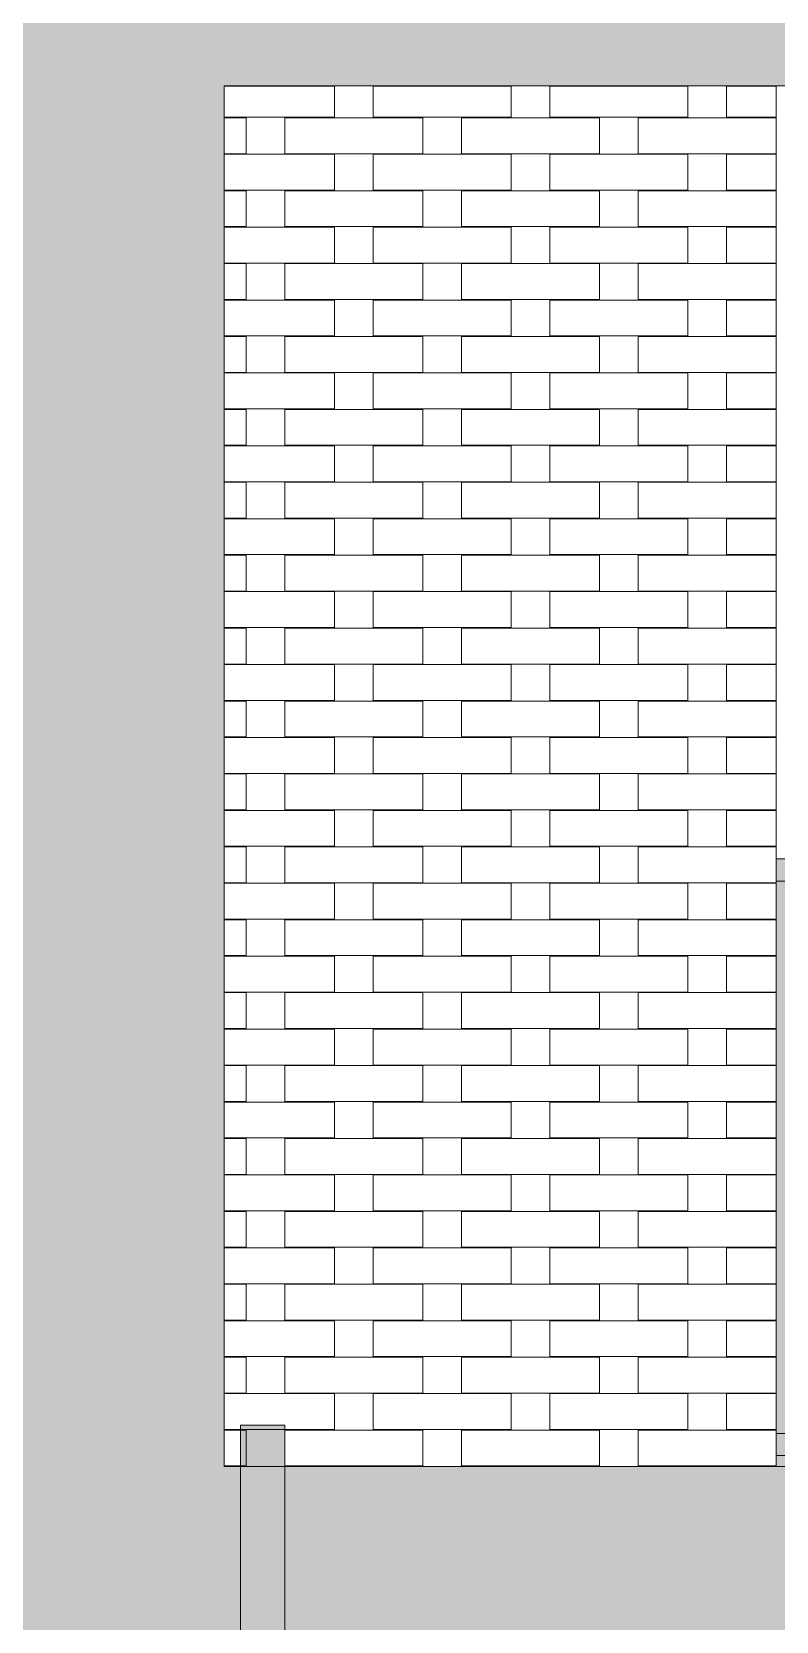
# Model space of a CAD drawing. Header units: millimetres. Extents: x 476244520 to 476657119, y 4620824743 to 4621446928.
# Drawn here: x 476546481 to 476547829, y 4621082065 to 4621084943 of the extents above; entities that cross this region are included whole.
import ezdxf

# ---------------------------------------------------------------- set-up
doc = ezdxf.new("R2010")
doc.units = ezdxf.units.MM
doc.header["$MEASUREMENT"] = 0
for name, color, linetype, lineweight in [('0_Pen_No__250_Pen_No__255', 255, 'Continuous', 0), ('0_Pen_No__250_Pen_No__7', 7, 'Continuous', 0), ('2D Drafting - General_Pen_No__30_Pen_No__9_Pen_No__9_Pen_No__253', 252, 'Continuous', 0), ('2D Drafting - General_Pen_No__30_Pen_No__9_Pen_No__9_Pen_No__7', 7, 'Continuous', 0), ('New_2D Drafting - General_Pen_No__30_Pen_No__9_Pen_No__9_Pen_No__255', 255, 'Continuous', 0), ('New_2D Drafting - General_Pen_No__30_Pen_No__9_Pen_No__9_Pen_No__7', 7, 'Continuous', 0), ('New_Interior - Furniture _Pen_No__250', 7, 'Continuous', 0), ('New_Structural - Bearing_Pen_No__250', 7, 'Continuous', 0), ('Structural - Bearing_Pen_No__250', 7, 'Continuous', 0)]:
    doc.layers.add(name, color=color, linetype=linetype, lineweight=lineweight)

msp = doc.modelspace()

# ---------------------------------------------------------------- hatches: boundary and pattern name
at = {"layer": '0_Pen_No__250_Pen_No__255', "linetype": 'Continuous', "lineweight": 0, "true_color": 0x3f3f3f}
msp.add_hatch(color=250, dxfattribs=at).paths.add_polyline_path([(476546939.014, 4621070445.479), (476546939.014, 4621082420.346), (476546859.015, 4621082420.346), (476546859.015, 4621070445.479)])
at = {"layer": '2D Drafting - General_Pen_No__30_Pen_No__9_Pen_No__9_Pen_No__253', "linetype": 'Continuous', "lineweight": 0}
h = msp.add_hatch(dxfattribs=at)
h.set_pattern_fill('BRICK___RUNNING_BOND', color=252, style=0, pattern_type=2)
h.set_pattern_definition([(0, (476584677.18, 4621075479.1), (0, 66.64), []), (90, (476584677.18, 4621075479.1), (-244.8, 0), [66.64, -66.64]), (90, (476584799.58, 4621075545.74), (-244.8, 0), [66.64, -66.64])])
h.paths.add_polyline_path([(476539459.138, 4621072645.531), (476540629.005, 4621072645.531), (476540629.014, 4621075245.539), (476540629.014, 4621076667.176), (476540629.014, 4621084845.531), (476540629.014, 4621085057.885), (476540629.014, 4621085545.532), (476546429.014, 4621085545.532), (476546429.014, 4621072645.531), (476553686.976, 4621072645.531), (476553729.155, 4621072645.531), (476553729.155, 4621075945.533), (476553729.155, 4621078445.544), (476553729.155, 4621079070.057), (476553729.155, 4621085545.544), (476557529.011, 4621085545.544), (476557529.011, 4621075245.549), (476556929.206, 4621075245.549), (476556929.206, 4621070445.499), (476563929.127, 4621070445.499), (476563929.127, 4621075251.999), (476563329.323, 4621075251.999), (476563329.323, 4621085545.544), (476567129.179, 4621085545.544), (476567129.179, 4621072645.445), (476569940.806, 4621072645.445), (476569940.806, 4621072645.531), (476570829.494, 4621072645.531), (476572429.494, 4621072645.531), (476574429.014, 4621072645.531), (476574429.014, 4621085545.532), (476580229.014, 4621085545.532), (476580229.014, 4621072645.531), (476581399.049, 4621072645.531), (476581399.049, 4621085945.125), (476580317.511, 4621085945.125), (476574428.978, 4621085945.125), (476553729.155, 4621085945.125), (476546829.014, 4621085945.125), (476539459.138, 4621085945.125)])
h.paths.add_polyline_path([(476546829.014, 4621082345.544), (476546829.014, 4621084845.531), (476553329.014, 4621084845.531), (476553329.014, 4621082345.544)], flags=0)
h.paths.add_polyline_path([(476546829.014, 4621075945.533), (476546829.014, 4621078445.544), (476553329.014, 4621078445.544), (476553329.014, 4621075945.533)], flags=0)
h.paths.add_polyline_path([(476546829.014, 4621079145.544), (476546829.014, 4621081645.544), (476553329.014, 4621081645.544), (476553329.014, 4621079145.544)], flags=0)
h.paths.add_polyline_path([(476549474.939, 4621072745.581), (476549479.055, 4621072745.581), (476549479.055, 4621075245.581), (476547879.055, 4621075245.582), (476547879.055, 4621072745.581)], flags=0)
h.paths.add_polyline_path([(476559629.231, 4621083245.531), (476559629.231, 4621084845.531), (476558029.231, 4621084845.531), (476558029.231, 4621083245.531)], flags=0)
h.paths.add_polyline_path([(476559629.231, 4621073645.531), (476559629.231, 4621075245.531), (476558029.231, 4621075245.531), (476558029.231, 4621073645.531)], flags=0)
h.paths.add_polyline_path([(476558029.236, 4621076845.531), (476559629.236, 4621076845.531), (476559629.236, 4621078445.531), (476558029.236, 4621078445.531)], flags=0)
h.paths.add_polyline_path([(476559629.236, 4621080045.531), (476559629.236, 4621081645.531), (476558029.236, 4621081645.531), (476558029.236, 4621080045.531)], flags=0)
h.paths.add_polyline_path([(476559629.014, 4621071445.531), (476559629.014, 4621072045.531), (476558029.442, 4621072045.531), (476558029.442, 4621071445.531)], flags=0)
h.paths.add_polyline_path([(476561228.792, 4621078445.531), (476561228.792, 4621076845.531), (476562828.792, 4621076845.531), (476562828.792, 4621078445.531)], flags=0)
h.paths.add_polyline_path([(476561228.792, 4621080045.531), (476562828.792, 4621080045.531), (476562828.792, 4621081645.531), (476561228.792, 4621081645.531)], flags=0)
h.paths.add_polyline_path([(476561228.797, 4621084845.531), (476561228.797, 4621083245.531), (476562828.797, 4621083245.531), (476562828.797, 4621084845.531)], flags=0)
h.paths.add_polyline_path([(476562828.369, 4621071445.531), (476562828.369, 4621072045.531), (476561228.797, 4621072045.531), (476561228.797, 4621071445.531)], flags=0)
h.paths.add_polyline_path([(476561228.797, 4621073645.531), (476562828.797, 4621073645.531), (476562828.797, 4621075245.531), (476561228.797, 4621075245.531)], flags=0)
h.paths.add_polyline_path([(476568178.997, 4621081645.582), (476568178.997, 4621079145.581), (476569778.997, 4621079145.581), (476569778.997, 4621081645.581)], flags=0)
h.paths.add_polyline_path([(476569778.997, 4621075945.581), (476569778.997, 4621078445.581), (476568178.997, 4621078445.582), (476568178.997, 4621075945.581)], flags=0)
h.paths.add_polyline_path([(476568178.997, 4621082345.581), (476569778.997, 4621082345.581), (476569778.997, 4621084845.581), (476568178.997, 4621084845.582)], flags=0)
h.paths.add_polyline_path([(476571779.011, 4621084845.581), (476571779.011, 4621082345.581), (476573379.011, 4621082345.581), (476573379.011, 4621084845.582)], flags=0)
h.paths.add_polyline_path([(476571779.011, 4621081645.581), (476571779.011, 4621079145.581), (476573379.011, 4621079145.581), (476573379.011, 4621081645.582)], flags=0)
h.paths.add_polyline_path([(476571779.011, 4621075245.581), (476571779.011, 4621072745.581), (476571783.128, 4621072745.581), (476573379.011, 4621072745.581), (476573379.011, 4621075245.582)], flags=0)
h.paths.add_polyline_path([(476571779.011, 4621075945.581), (476573379.011, 4621075945.581), (476573379.011, 4621078445.582), (476571779.011, 4621078445.581)], flags=0)
at = {"layer": 'New_2D Drafting - General_Pen_No__30_Pen_No__9_Pen_No__9_Pen_No__255', "linetype": 'Continuous', "lineweight": 0}
for points in [[(476552329.014, 4621083445.538), (476552329.014, 4621083405.538), (476547829.014, 4621083405.538), (476547829.014, 4621083445.538)], [(476547869.014, 4621082345.544), (476547829.014, 4621082345.544), (476547829.014, 4621083405.538), (476547869.014, 4621083405.538)], [(476552329.014, 4621082405.536), (476552329.014, 4621082365.536), (476547829.014, 4621082365.536), (476547829.014, 4621082405.536)]]:
    msp.add_hatch(color=255, dxfattribs=at).paths.add_polyline_path(points)

# ---------------------------------------------------------------- linework, layer by layer
at = {"layer": '0_Pen_No__250_Pen_No__7', "color": 7, "linetype": 'Continuous', "lineweight": 0, "flags": 128}
msp.add_lwpolyline([(476546939.014, 4621070445.479), (476546939.014, 4621082420.346), (476546859.015, 4621082420.346), (476546859.015, 4621070445.479)], close=True, dxfattribs=at)
at = {"layer": '2D Drafting - General_Pen_No__30_Pen_No__9_Pen_No__9_Pen_No__7', "color": 7, "linetype": 'Continuous', "lineweight": 0, "flags": 128}
msp.add_lwpolyline([(476546829.014, 4621082345.544), (476546829.014, 4621084845.531), (476553329.014, 4621084845.531), (476553329.014, 4621082345.544)], close=True, dxfattribs=at)
at = {"layer": 'New_2D Drafting - General_Pen_No__30_Pen_No__9_Pen_No__9_Pen_No__7', "color": 7, "linetype": 'Continuous', "lineweight": 0, "flags": 128}
for points in [[(476552329.014, 4621083445.538), (476552329.014, 4621083405.538), (476547829.014, 4621083405.538), (476547829.014, 4621083445.538)], [(476547869.014, 4621082345.544), (476547829.014, 4621082345.544), (476547829.014, 4621083405.538), (476547869.014, 4621083405.538)], [(476552329.014, 4621082405.536), (476552329.014, 4621082365.536), (476547829.014, 4621082365.536), (476547829.014, 4621082405.536)]]:
    msp.add_lwpolyline(points, close=True, dxfattribs=at)
at = {"layer": 'New_Interior - Furniture _Pen_No__250', "color": 7, "linetype": 'Continuous', "lineweight": 0}
for p, q in [((476546889.014, 4621084844.544), (476546889.014, 4621084845.544)), ((476547100.283, 4621084326.544), (476547100.514, 4621084326.367))]:
    msp.add_line(p, q, dxfattribs=at)
at = {"layer": 'New_Structural - Bearing_Pen_No__250', "color": 7, "linetype": 'Continuous', "lineweight": 0}
for p, q in [((476546829.014, 4621084844.544), (476547029.014, 4621084844.544)), ((476547029.014, 4621084788.544), (476547029.014, 4621084844.544)), ((476547099.014, 4621084844.544), (476547349.014, 4621084844.544)), ((476547099.014, 4621084788.544), (476547099.014, 4621084844.544)), ((476547349.014, 4621084788.544), (476547349.014, 4621084844.544)), ((476547419.014, 4621084844.544), (476547669.014, 4621084844.544)), ((476547419.014, 4621084788.544), (476547419.014, 4621084844.544)), ((476547519.014, 4621084844.544), (476547519.014, 4621084845.544)), ((476547669.014, 4621084788.544), (476547669.014, 4621084844.544)), ((476547739.014, 4621084844.544), (476547829.014, 4621084844.544)), ((476547739.014, 4621084788.544), (476547739.014, 4621084844.544)), ((476547829.014, 4621084788.544), (476547829.014, 4621084844.544)), ((476546829.014, 4621084788.544), (476547029.014, 4621084788.544)), ((476546829.014, 4621084787.544), (476546869.014, 4621084787.544)), ((476546869.014, 4621084722.544), (476546869.014, 4621084787.544)), ((476546939.014, 4621084787.544), (476547189.014, 4621084787.544)), ((476546939.014, 4621084722.544), (476546939.014, 4621084787.544)), ((476547099.014, 4621084788.544), (476547349.014, 4621084788.544)), ((476547189.014, 4621084722.544), (476547189.014, 4621084787.544)), ((476547259.014, 4621084787.544), (476547509.014, 4621084787.544)), ((476547259.014, 4621084722.544), (476547259.014, 4621084787.544)), ((476547419.014, 4621084788.544), (476547669.014, 4621084788.544)), ((476547509.014, 4621084722.544), (476547509.014, 4621084787.544)), ((476547579.014, 4621084787.544), (476547829.014, 4621084787.544)), ((476547579.014, 4621084722.544), (476547579.014, 4621084787.544)), ((476547739.014, 4621084788.544), (476547829.014, 4621084788.544)), ((476547829.014, 4621084722.544), (476547829.014, 4621084787.544)), ((476546829.014, 4621084722.544), (476546869.014, 4621084722.544)), ((476546829.014, 4621084721.544), (476547029.014, 4621084721.544)), ((476546939.014, 4621084722.544), (476547189.014, 4621084722.544)), ((476547029.014, 4621084656.544), (476547029.014, 4621084721.544)), ((476547099.014, 4621084721.544), (476547349.014, 4621084721.544)), ((476547099.014, 4621084656.544), (476547099.014, 4621084721.544)), ((476547259.014, 4621084722.544), (476547509.014, 4621084722.544)), ((476547349.014, 4621084656.544), (476547349.014, 4621084721.544)), ((476547419.014, 4621084721.544), (476547669.014, 4621084721.544)), ((476547419.014, 4621084656.544), (476547419.014, 4621084721.544)), ((476547579.014, 4621084722.544), (476547829.014, 4621084722.544)), ((476547669.014, 4621084656.544), (476547669.014, 4621084721.544)), ((476547739.014, 4621084721.544), (476547829.014, 4621084721.544)), ((476547739.014, 4621084656.544), (476547739.014, 4621084721.544)), ((476547829.014, 4621084656.544), (476547829.014, 4621084721.544)), ((476546829.014, 4621084656.544), (476547029.014, 4621084656.544)), ((476546829.014, 4621084655.544), (476546869.014, 4621084655.544)), ((476546869.014, 4621084590.544), (476546869.014, 4621084655.544)), ((476546939.014, 4621084655.544), (476547189.014, 4621084655.544)), ((476546939.014, 4621084590.544), (476546939.014, 4621084655.544)), ((476547099.014, 4621084656.544), (476547349.014, 4621084656.544)), ((476547189.014, 4621084590.544), (476547189.014, 4621084655.544)), ((476547259.014, 4621084655.544), (476547509.014, 4621084655.544)), ((476547259.014, 4621084590.544), (476547259.014, 4621084655.544)), ((476547419.014, 4621084656.544), (476547669.014, 4621084656.544)), ((476547509.014, 4621084590.544), (476547509.014, 4621084655.544)), ((476547579.014, 4621084655.544), (476547829.014, 4621084655.544)), ((476547579.014, 4621084590.544), (476547579.014, 4621084655.544)), ((476547739.014, 4621084656.544), (476547829.014, 4621084656.544)), ((476547829.014, 4621084590.544), (476547829.014, 4621084655.544)), ((476546829.014, 4621084590.544), (476546869.014, 4621084590.544)), ((476546829.014, 4621084589.544), (476547029.014, 4621084589.544)), ((476546939.014, 4621084590.544), (476547189.014, 4621084590.544)), ((476547029.014, 4621084524.544), (476547029.014, 4621084589.544)), ((476547099.014, 4621084589.544), (476547349.014, 4621084589.544)), ((476547099.014, 4621084524.544), (476547099.014, 4621084589.544)), ((476547259.014, 4621084590.544), (476547509.014, 4621084590.544)), ((476547349.014, 4621084524.544), (476547349.014, 4621084589.544)), ((476547419.014, 4621084589.544), (476547669.014, 4621084589.544)), ((476547419.014, 4621084524.544), (476547419.014, 4621084589.544)), ((476547579.014, 4621084590.544), (476547829.014, 4621084590.544)), ((476547669.014, 4621084524.544), (476547669.014, 4621084589.544)), ((476547739.014, 4621084589.544), (476547829.014, 4621084589.544)), ((476547739.014, 4621084524.544), (476547739.014, 4621084589.544)), ((476547829.014, 4621084524.544), (476547829.014, 4621084589.544)), ((476546829.014, 4621084524.544), (476547029.014, 4621084524.544)), ((476546829.014, 4621084523.544), (476546869.014, 4621084523.544)), ((476546869.014, 4621084458.544), (476546869.014, 4621084523.544)), ((476546939.014, 4621084523.544), (476547189.014, 4621084523.544)), ((476546939.014, 4621084458.544), (476546939.014, 4621084523.544)), ((476547099.014, 4621084524.544), (476547349.014, 4621084524.544)), ((476547189.014, 4621084458.544), (476547189.014, 4621084523.544)), ((476547259.014, 4621084523.544), (476547509.014, 4621084523.544)), ((476547259.014, 4621084458.544), (476547259.014, 4621084523.544)), ((476547419.014, 4621084524.544), (476547669.014, 4621084524.544)), ((476547509.014, 4621084458.544), (476547509.014, 4621084523.544)), ((476547579.014, 4621084523.544), (476547829.014, 4621084523.544)), ((476547579.014, 4621084458.544), (476547579.014, 4621084523.544)), ((476547739.014, 4621084524.544), (476547829.014, 4621084524.544)), ((476547829.014, 4621084458.544), (476547829.014, 4621084523.544)), ((476546829.014, 4621084458.544), (476546869.014, 4621084458.544)), ((476546829.014, 4621084457.544), (476547029.014, 4621084457.544)), ((476546939.014, 4621084458.544), (476547189.014, 4621084458.544)), ((476547029.014, 4621084392.544), (476547029.014, 4621084457.544)), ((476547099.014, 4621084457.544), (476547349.014, 4621084457.544)), ((476547099.014, 4621084392.544), (476547099.014, 4621084457.544)), ((476547259.014, 4621084458.544), (476547509.014, 4621084458.544)), ((476547349.014, 4621084392.544), (476547349.014, 4621084457.544)), ((476547419.014, 4621084457.544), (476547669.014, 4621084457.544)), ((476547419.014, 4621084392.544), (476547419.014, 4621084457.544)), ((476547579.014, 4621084458.544), (476547829.014, 4621084458.544)), ((476547669.014, 4621084392.544), (476547669.014, 4621084457.544)), ((476547739.014, 4621084457.544), (476547829.014, 4621084457.544)), ((476547739.014, 4621084392.544), (476547739.014, 4621084457.544)), ((476547829.014, 4621084392.544), (476547829.014, 4621084457.544)), ((476546829.014, 4621084392.544), (476547029.014, 4621084392.544)), ((476546829.014, 4621084391.544), (476546869.014, 4621084391.544)), ((476546869.014, 4621084326.544), (476546869.014, 4621084391.544)), ((476546939.014, 4621084391.544), (476547189.014, 4621084391.544)), ((476546939.014, 4621084326.544), (476546939.014, 4621084391.544)), ((476547099.014, 4621084392.544), (476547349.014, 4621084392.544)), ((476547189.014, 4621084326.544), (476547189.014, 4621084391.544)), ((476547259.014, 4621084391.544), (476547509.014, 4621084391.544)), ((476547259.014, 4621084326.544), (476547259.014, 4621084391.544)), ((476547419.014, 4621084392.544), (476547669.014, 4621084392.544)), ((476547509.014, 4621084326.544), (476547509.014, 4621084391.544)), ((476547579.014, 4621084391.544), (476547829.014, 4621084391.544)), ((476547579.014, 4621084326.544), (476547579.014, 4621084391.544)), ((476547739.014, 4621084392.544), (476547829.014, 4621084392.544)), ((476547829.014, 4621084326.544), (476547829.014, 4621084391.544)), ((476546829.014, 4621084326.544), (476546869.014, 4621084326.544)), ((476546829.014, 4621084325.544), (476547029.014, 4621084325.544)), ((476546939.014, 4621084326.544), (476547189.014, 4621084326.544)), ((476547029.014, 4621084260.544), (476547029.014, 4621084325.544)), ((476547099.014, 4621084325.544), (476547349.014, 4621084325.544)), ((476547099.014, 4621084260.544), (476547099.014, 4621084325.544)), ((476547259.014, 4621084326.544), (476547509.014, 4621084326.544)), ((476547349.014, 4621084260.544), (476547349.014, 4621084325.544)), ((476547419.014, 4621084325.544), (476547669.014, 4621084325.544)), ((476547419.014, 4621084260.544), (476547419.014, 4621084325.544)), ((476547579.014, 4621084326.544), (476547829.014, 4621084326.544)), ((476547669.014, 4621084260.544), (476547669.014, 4621084325.544)), ((476547739.014, 4621084325.544), (476547829.014, 4621084325.544)), ((476547739.014, 4621084260.544), (476547739.014, 4621084325.544)), ((476547829.014, 4621084260.544), (476547829.014, 4621084325.544)), ((476546829.014, 4621084260.544), (476547029.014, 4621084260.544)), ((476546829.014, 4621084259.544), (476546869.014, 4621084259.544)), ((476546869.014, 4621084194.544), (476546869.014, 4621084259.544)), ((476546939.014, 4621084259.544), (476547189.014, 4621084259.544)), ((476546939.014, 4621084194.544), (476546939.014, 4621084259.544)), ((476547099.014, 4621084260.544), (476547349.014, 4621084260.544)), ((476547189.014, 4621084194.544), (476547189.014, 4621084259.544)), ((476547259.014, 4621084259.544), (476547509.014, 4621084259.544)), ((476547259.014, 4621084194.544), (476547259.014, 4621084259.544)), ((476547419.014, 4621084260.544), (476547669.014, 4621084260.544)), ((476547509.014, 4621084194.544), (476547509.014, 4621084259.544)), ((476547579.014, 4621084259.544), (476547829.014, 4621084259.544)), ((476547579.014, 4621084194.544), (476547579.014, 4621084259.544)), ((476547739.014, 4621084260.544), (476547829.014, 4621084260.544)), ((476547829.014, 4621084194.544), (476547829.014, 4621084259.544)), ((476546829.014, 4621084194.544), (476546869.014, 4621084194.544)), ((476546829.014, 4621084193.544), (476547029.014, 4621084193.544)), ((476546939.014, 4621084194.544), (476547189.014, 4621084194.544)), ((476547029.014, 4621084128.544), (476547029.014, 4621084193.544)), ((476547099.014, 4621084193.544), (476547349.014, 4621084193.544)), ((476547099.014, 4621084128.544), (476547099.014, 4621084193.544)), ((476547259.014, 4621084194.544), (476547509.014, 4621084194.544)), ((476547349.014, 4621084128.544), (476547349.014, 4621084193.544)), ((476547419.014, 4621084193.544), (476547669.014, 4621084193.544)), ((476547419.014, 4621084128.544), (476547419.014, 4621084193.544)), ((476547579.014, 4621084194.544), (476547829.014, 4621084194.544)), ((476547669.014, 4621084128.544), (476547669.014, 4621084193.544)), ((476547739.014, 4621084193.544), (476547829.014, 4621084193.544)), ((476547739.014, 4621084128.544), (476547739.014, 4621084193.544)), ((476547829.014, 4621084128.544), (476547829.014, 4621084193.544)), ((476546829.014, 4621084128.544), (476547029.014, 4621084128.544)), ((476546829.014, 4621084127.544), (476546869.014, 4621084127.544)), ((476546869.014, 4621084062.544), (476546869.014, 4621084127.544)), ((476546939.014, 4621084127.544), (476547189.014, 4621084127.544)), ((476546939.014, 4621084062.544), (476546939.014, 4621084127.544)), ((476547099.014, 4621084128.544), (476547349.014, 4621084128.544)), ((476547189.014, 4621084062.544), (476547189.014, 4621084127.544)), ((476547259.014, 4621084127.544), (476547509.014, 4621084127.544)), ((476547259.014, 4621084062.544), (476547259.014, 4621084127.544)), ((476547419.014, 4621084128.544), (476547669.014, 4621084128.544)), ((476547509.014, 4621084062.544), (476547509.014, 4621084127.544)), ((476547579.014, 4621084127.544), (476547829.014, 4621084127.544)), ((476547579.014, 4621084062.544), (476547579.014, 4621084127.544)), ((476547739.014, 4621084128.544), (476547829.014, 4621084128.544)), ((476547829.014, 4621084062.544), (476547829.014, 4621084127.544)), ((476546829.014, 4621084062.544), (476546869.014, 4621084062.544)), ((476546829.014, 4621084061.544), (476547029.014, 4621084061.544)), ((476546939.014, 4621084062.544), (476547189.014, 4621084062.544)), ((476547029.014, 4621083996.544), (476547029.014, 4621084061.544)), ((476547099.014, 4621084061.544), (476547349.014, 4621084061.544)), ((476547099.014, 4621083996.544), (476547099.014, 4621084061.544)), ((476547259.014, 4621084062.544), (476547509.014, 4621084062.544)), ((476547349.014, 4621083996.544), (476547349.014, 4621084061.544)), ((476547419.014, 4621084061.544), (476547669.014, 4621084061.544)), ((476547419.014, 4621083996.544), (476547419.014, 4621084061.544)), ((476547579.014, 4621084062.544), (476547829.014, 4621084062.544)), ((476547669.014, 4621083996.544), (476547669.014, 4621084061.544)), ((476547739.014, 4621084061.544), (476547829.014, 4621084061.544)), ((476547739.014, 4621083996.544), (476547739.014, 4621084061.544)), ((476547829.014, 4621083996.544), (476547829.014, 4621084061.544)), ((476546829.014, 4621083996.544), (476547029.014, 4621083996.544)), ((476546829.014, 4621083995.544), (476546869.014, 4621083995.544)), ((476546869.014, 4621083995.544), (476546869.014, 4621083996.544)), ((476546869.014, 4621083930.544), (476546869.014, 4621083995.544)), ((476546939.014, 4621083995.544), (476547189.014, 4621083995.544)), ((476546939.014, 4621083930.544), (476546939.014, 4621083995.544)), ((476547099.014, 4621083996.544), (476547349.014, 4621083996.544)), ((476547189.014, 4621083930.544), (476547189.014, 4621083995.544)), ((476547259.014, 4621083995.544), (476547509.014, 4621083995.544)), ((476547259.014, 4621083930.544), (476547259.014, 4621083995.544)), ((476547419.014, 4621083996.544), (476547669.014, 4621083996.544)), ((476547509.014, 4621083930.544), (476547509.014, 4621083995.544)), ((476547579.014, 4621083995.544), (476547829.014, 4621083995.544)), ((476547579.014, 4621083930.544), (476547579.014, 4621083995.544)), ((476547739.014, 4621083996.544), (476547829.014, 4621083996.544)), ((476547829.014, 4621083930.544), (476547829.014, 4621083995.544)), ((476546829.014, 4621083930.544), (476546869.014, 4621083930.544)), ((476546829.014, 4621083929.544), (476547029.014, 4621083929.544)), ((476546869.014, 4621083929.544), (476546869.014, 4621083930.544)), ((476546939.014, 4621083930.544), (476547189.014, 4621083930.544)), ((476547029.014, 4621083864.544), (476547029.014, 4621083929.544)), ((476547099.014, 4621083929.544), (476547349.014, 4621083929.544)), ((476547099.014, 4621083864.544), (476547099.014, 4621083929.544)), ((476547259.014, 4621083930.544), (476547509.014, 4621083930.544)), ((476547349.014, 4621083864.544), (476547349.014, 4621083929.544)), ((476547419.014, 4621083929.544), (476547669.014, 4621083929.544)), ((476547419.014, 4621083864.544), (476547419.014, 4621083929.544)), ((476547579.014, 4621083930.544), (476547829.014, 4621083930.544)), ((476547669.014, 4621083864.544), (476547669.014, 4621083929.544)), ((476547739.014, 4621083929.544), (476547829.014, 4621083929.544)), ((476547739.014, 4621083864.544), (476547739.014, 4621083929.544)), ((476547829.014, 4621083864.544), (476547829.014, 4621083929.544)), ((476546829.014, 4621083864.544), (476547029.014, 4621083864.544)), ((476546829.014, 4621083863.544), (476546869.014, 4621083863.544)), ((476546869.014, 4621083863.544), (476546869.014, 4621083864.544)), ((476546869.014, 4621083798.544), (476546869.014, 4621083863.544)), ((476546939.014, 4621083863.544), (476547189.014, 4621083863.544)), ((476546939.014, 4621083798.544), (476546939.014, 4621083863.544)), ((476547099.014, 4621083864.544), (476547349.014, 4621083864.544)), ((476547189.014, 4621083798.544), (476547189.014, 4621083863.544)), ((476547259.014, 4621083863.544), (476547509.014, 4621083863.544)), ((476547259.014, 4621083798.544), (476547259.014, 4621083863.544)), ((476547419.014, 4621083864.544), (476547669.014, 4621083864.544)), ((476547509.014, 4621083798.544), (476547509.014, 4621083863.544)), ((476547579.014, 4621083863.544), (476547829.014, 4621083863.544)), ((476547579.014, 4621083798.544), (476547579.014, 4621083863.544)), ((476547739.014, 4621083864.544), (476547829.014, 4621083864.544)), ((476547829.014, 4621083798.544), (476547829.014, 4621083863.544)), ((476546829.014, 4621083798.544), (476546869.014, 4621083798.544)), ((476546829.014, 4621083797.544), (476547029.014, 4621083797.544)), ((476546869.014, 4621083797.544), (476546869.014, 4621083798.544)), ((476546939.014, 4621083798.544), (476547189.014, 4621083798.544)), ((476547029.014, 4621083732.544), (476547029.014, 4621083797.544)), ((476547099.014, 4621083797.544), (476547349.014, 4621083797.544)), ((476547099.014, 4621083732.544), (476547099.014, 4621083797.544)), ((476547259.014, 4621083798.544), (476547509.014, 4621083798.544)), ((476547349.014, 4621083732.544), (476547349.014, 4621083797.544)), ((476547419.014, 4621083797.544), (476547669.014, 4621083797.544)), ((476547419.014, 4621083732.544), (476547419.014, 4621083797.544)), ((476547579.014, 4621083798.544), (476547829.014, 4621083798.544)), ((476547669.014, 4621083732.544), (476547669.014, 4621083797.544)), ((476547739.014, 4621083797.544), (476547829.014, 4621083797.544)), ((476547739.014, 4621083732.544), (476547739.014, 4621083797.544)), ((476547829.014, 4621083732.544), (476547829.014, 4621083797.544)), ((476546829.014, 4621083732.544), (476547029.014, 4621083732.544)), ((476546829.014, 4621083731.544), (476546869.014, 4621083731.544)), ((476546869.014, 4621083731.544), (476546869.014, 4621083732.544)), ((476546869.014, 4621083666.544), (476546869.014, 4621083731.544)), ((476546939.014, 4621083731.544), (476547189.014, 4621083731.544)), ((476546939.014, 4621083666.544), (476546939.014, 4621083731.544)), ((476547099.014, 4621083732.544), (476547349.014, 4621083732.544)), ((476547189.014, 4621083666.544), (476547189.014, 4621083731.544)), ((476547259.014, 4621083731.544), (476547509.014, 4621083731.544)), ((476547259.014, 4621083666.544), (476547259.014, 4621083731.544)), ((476547419.014, 4621083732.544), (476547669.014, 4621083732.544)), ((476547509.014, 4621083666.544), (476547509.014, 4621083731.544)), ((476547579.014, 4621083731.544), (476547829.014, 4621083731.544)), ((476547579.014, 4621083666.544), (476547579.014, 4621083731.544)), ((476547739.014, 4621083732.544), (476547829.014, 4621083732.544)), ((476547829.014, 4621083666.544), (476547829.014, 4621083731.544)), ((476546829.014, 4621083666.544), (476546869.014, 4621083666.544)), ((476546829.014, 4621083665.544), (476547029.014, 4621083665.544)), ((476546869.014, 4621083665.544), (476546869.014, 4621083666.544)), ((476546939.014, 4621083666.544), (476547189.014, 4621083666.544)), ((476547029.014, 4621083600.544), (476547029.014, 4621083665.544)), ((476547099.014, 4621083665.544), (476547349.014, 4621083665.544)), ((476547099.014, 4621083600.544), (476547099.014, 4621083665.544)), ((476547259.014, 4621083666.544), (476547509.014, 4621083666.544)), ((476547349.014, 4621083600.544), (476547349.014, 4621083665.544)), ((476547419.014, 4621083665.544), (476547669.014, 4621083665.544)), ((476547419.014, 4621083600.544), (476547419.014, 4621083665.544)), ((476547579.014, 4621083666.544), (476547829.014, 4621083666.544)), ((476547669.014, 4621083600.544), (476547669.014, 4621083665.544)), ((476547739.014, 4621083665.544), (476547829.014, 4621083665.544)), ((476547739.014, 4621083600.544), (476547739.014, 4621083665.544)), ((476547829.014, 4621083600.544), (476547829.014, 4621083665.544)), ((476546829.014, 4621083600.544), (476547029.014, 4621083600.544)), ((476546829.014, 4621083599.544), (476546869.014, 4621083599.544)), ((476546869.014, 4621083599.544), (476546869.014, 4621083600.544)), ((476546869.014, 4621083534.544), (476546869.014, 4621083599.544)), ((476546939.014, 4621083599.544), (476547189.014, 4621083599.544)), ((476546939.014, 4621083534.544), (476546939.014, 4621083599.544)), ((476547099.014, 4621083600.544), (476547349.014, 4621083600.544)), ((476547189.014, 4621083534.544), (476547189.014, 4621083599.544)), ((476547259.014, 4621083599.544), (476547509.014, 4621083599.544)), ((476547259.014, 4621083534.544), (476547259.014, 4621083599.544)), ((476547419.014, 4621083600.544), (476547669.014, 4621083600.544)), ((476547509.014, 4621083534.544), (476547509.014, 4621083599.544)), ((476547579.014, 4621083599.544), (476547829.014, 4621083599.544)), ((476547579.014, 4621083534.544), (476547579.014, 4621083599.544)), ((476547739.014, 4621083600.544), (476547829.014, 4621083600.544)), ((476547829.014, 4621083534.544), (476547829.014, 4621083599.544)), ((476546829.014, 4621083534.544), (476546869.014, 4621083534.544)), ((476546829.014, 4621083533.544), (476547029.014, 4621083533.544)), ((476546869.014, 4621083533.544), (476546869.014, 4621083534.544)), ((476546939.014, 4621083534.544), (476547189.014, 4621083534.544)), ((476547029.014, 4621083468.544), (476547029.014, 4621083533.544)), ((476547099.014, 4621083533.544), (476547349.014, 4621083533.544)), ((476547099.014, 4621083468.544), (476547099.014, 4621083533.544)), ((476547259.014, 4621083534.544), (476547509.014, 4621083534.544)), ((476547349.014, 4621083468.544), (476547349.014, 4621083533.544)), ((476547419.014, 4621083533.544), (476547669.014, 4621083533.544)), ((476547419.014, 4621083468.544), (476547419.014, 4621083533.544)), ((476547579.014, 4621083534.544), (476547829.014, 4621083534.544)), ((476547669.014, 4621083468.544), (476547669.014, 4621083533.544)), ((476547739.014, 4621083533.544), (476547829.014, 4621083533.544)), ((476547739.014, 4621083468.544), (476547739.014, 4621083533.544)), ((476547829.014, 4621083468.544), (476547829.014, 4621083533.544)), ((476546829.014, 4621083468.544), (476547029.014, 4621083468.544)), ((476546829.014, 4621083467.544), (476546869.014, 4621083467.544)), ((476546869.014, 4621083467.544), (476546869.014, 4621083468.544)), ((476546869.014, 4621083402.544), (476546869.014, 4621083467.544)), ((476546939.014, 4621083467.544), (476547189.014, 4621083467.544)), ((476546939.014, 4621083402.544), (476546939.014, 4621083467.544)), ((476547099.014, 4621083468.544), (476547349.014, 4621083468.544)), ((476547189.014, 4621083402.544), (476547189.014, 4621083467.544)), ((476547259.014, 4621083467.544), (476547509.014, 4621083467.544)), ((476547259.014, 4621083402.544), (476547259.014, 4621083467.544)), ((476547419.014, 4621083468.544), (476547669.014, 4621083468.544)), ((476547509.014, 4621083402.544), (476547509.014, 4621083467.544)), ((476547579.014, 4621083467.544), (476547829.014, 4621083467.544)), ((476547579.014, 4621083402.544), (476547579.014, 4621083467.544)), ((476547739.014, 4621083468.544), (476547829.014, 4621083468.544)), ((476547829.014, 4621083402.544), (476547829.014, 4621083467.544)), ((476546829.014, 4621083402.544), (476546869.014, 4621083402.544)), ((476546829.014, 4621083401.544), (476547029.014, 4621083401.544)), ((476546869.014, 4621083401.544), (476546869.014, 4621083402.544)), ((476546939.014, 4621083402.544), (476547189.014, 4621083402.544)), ((476547029.014, 4621083336.544), (476547029.014, 4621083401.544)), ((476547099.014, 4621083401.544), (476547349.014, 4621083401.544)), ((476547099.014, 4621083336.544), (476547099.014, 4621083401.544)), ((476547259.014, 4621083402.544), (476547509.014, 4621083402.544)), ((476547349.014, 4621083336.544), (476547349.014, 4621083401.544)), ((476547419.014, 4621083401.544), (476547669.014, 4621083401.544)), ((476547419.014, 4621083336.544), (476547419.014, 4621083401.544)), ((476547579.014, 4621083402.544), (476547829.014, 4621083402.544)), ((476547669.014, 4621083336.544), (476547669.014, 4621083401.544)), ((476547739.014, 4621083401.544), (476547829.014, 4621083401.544)), ((476547739.014, 4621083336.544), (476547739.014, 4621083401.544)), ((476547829.014, 4621083336.544), (476547829.014, 4621083401.544)), ((476546829.014, 4621083336.544), (476547029.014, 4621083336.544)), ((476546829.014, 4621083335.544), (476546869.014, 4621083335.544)), ((476546869.014, 4621083335.544), (476546869.014, 4621083336.544)), ((476546869.014, 4621083270.544), (476546869.014, 4621083335.544)), ((476546939.014, 4621083335.544), (476547189.014, 4621083335.544)), ((476546939.014, 4621083270.544), (476546939.014, 4621083335.544)), ((476547099.014, 4621083336.544), (476547349.014, 4621083336.544)), ((476547189.014, 4621083270.544), (476547189.014, 4621083335.544)), ((476547259.014, 4621083335.544), (476547509.014, 4621083335.544)), ((476547259.014, 4621083270.544), (476547259.014, 4621083335.544)), ((476547419.014, 4621083336.544), (476547669.014, 4621083336.544)), ((476547509.014, 4621083270.544), (476547509.014, 4621083335.544)), ((476547579.014, 4621083335.544), (476547829.014, 4621083335.544)), ((476547579.014, 4621083270.544), (476547579.014, 4621083335.544)), ((476547739.014, 4621083336.544), (476547829.014, 4621083336.544)), ((476547829.014, 4621083270.544), (476547829.014, 4621083335.544)), ((476546829.014, 4621083270.544), (476546869.014, 4621083270.544)), ((476546829.014, 4621083269.544), (476547029.014, 4621083269.544)), ((476546869.014, 4621083269.544), (476546869.014, 4621083270.544)), ((476546939.014, 4621083270.544), (476547189.014, 4621083270.544)), ((476547029.014, 4621083204.544), (476547029.014, 4621083269.544)), ((476547099.014, 4621083269.544), (476547349.014, 4621083269.544)), ((476547099.014, 4621083204.544), (476547099.014, 4621083269.544)), ((476547259.014, 4621083270.544), (476547509.014, 4621083270.544)), ((476547349.014, 4621083204.544), (476547349.014, 4621083269.544)), ((476547419.014, 4621083269.544), (476547669.014, 4621083269.544)), ((476547419.014, 4621083204.544), (476547419.014, 4621083269.544)), ((476547579.014, 4621083270.544), (476547829.014, 4621083270.544)), ((476547669.014, 4621083204.544), (476547669.014, 4621083269.544)), ((476547739.014, 4621083269.544), (476547829.014, 4621083269.544)), ((476547739.014, 4621083204.544), (476547739.014, 4621083269.544)), ((476547829.014, 4621083204.544), (476547829.014, 4621083269.544)), ((476546829.014, 4621083204.544), (476547029.014, 4621083204.544)), ((476546829.014, 4621083203.544), (476546869.014, 4621083203.544)), ((476546869.014, 4621083203.544), (476546869.014, 4621083204.544)), ((476546869.014, 4621083138.544), (476546869.014, 4621083203.544)), ((476546939.014, 4621083203.544), (476547189.014, 4621083203.544)), ((476546939.014, 4621083138.544), (476546939.014, 4621083203.544)), ((476547099.014, 4621083204.544), (476547349.014, 4621083204.544)), ((476547189.014, 4621083138.544), (476547189.014, 4621083203.544)), ((476547259.014, 4621083203.544), (476547509.014, 4621083203.544)), ((476547259.014, 4621083138.544), (476547259.014, 4621083203.544)), ((476547419.014, 4621083204.544), (476547669.014, 4621083204.544)), ((476547509.014, 4621083138.544), (476547509.014, 4621083203.544)), ((476547579.014, 4621083203.544), (476547829.014, 4621083203.544)), ((476547579.014, 4621083138.544), (476547579.014, 4621083203.544)), ((476547739.014, 4621083204.544), (476547829.014, 4621083204.544)), ((476547829.014, 4621083138.544), (476547829.014, 4621083203.544)), ((476546829.014, 4621083138.544), (476546869.014, 4621083138.544)), ((476546829.014, 4621083137.544), (476547029.014, 4621083137.544)), ((476546869.014, 4621083137.544), (476546869.014, 4621083138.544)), ((476546939.014, 4621083138.544), (476547189.014, 4621083138.544)), ((476547029.014, 4621083072.544), (476547029.014, 4621083137.544)), ((476547099.014, 4621083137.544), (476547349.014, 4621083137.544)), ((476547099.014, 4621083072.544), (476547099.014, 4621083137.544)), ((476547259.014, 4621083138.544), (476547509.014, 4621083138.544)), ((476547349.014, 4621083072.544), (476547349.014, 4621083137.544)), ((476547419.014, 4621083137.544), (476547669.014, 4621083137.544)), ((476547419.014, 4621083072.544), (476547419.014, 4621083137.544)), ((476547579.014, 4621083138.544), (476547829.014, 4621083138.544)), ((476547669.014, 4621083072.544), (476547669.014, 4621083137.544)), ((476547739.014, 4621083137.544), (476547829.014, 4621083137.544)), ((476547739.014, 4621083072.544), (476547739.014, 4621083137.544)), ((476547829.014, 4621083072.544), (476547829.014, 4621083137.544)), ((476546829.014, 4621083072.544), (476547029.014, 4621083072.544)), ((476546829.014, 4621083071.544), (476546869.014, 4621083071.544)), ((476546869.014, 4621083071.544), (476546869.014, 4621083072.544)), ((476546869.014, 4621083006.544), (476546869.014, 4621083071.544)), ((476546939.014, 4621083071.544), (476547189.014, 4621083071.544)), ((476546939.014, 4621083006.544), (476546939.014, 4621083071.544)), ((476547099.014, 4621083072.544), (476547349.014, 4621083072.544)), ((476547189.014, 4621083006.544), (476547189.014, 4621083071.544)), ((476547259.014, 4621083071.544), (476547509.014, 4621083071.544)), ((476547259.014, 4621083006.544), (476547259.014, 4621083071.544)), ((476547419.014, 4621083072.544), (476547669.014, 4621083072.544)), ((476547509.014, 4621083006.544), (476547509.014, 4621083071.544)), ((476547579.014, 4621083071.544), (476547829.014, 4621083071.544)), ((476547579.014, 4621083006.544), (476547579.014, 4621083071.544)), ((476547739.014, 4621083072.544), (476547829.014, 4621083072.544)), ((476547829.014, 4621083006.544), (476547829.014, 4621083071.544)), ((476546829.014, 4621083006.544), (476546869.014, 4621083006.544)), ((476546829.014, 4621083005.544), (476547029.014, 4621083005.544)), ((476546869.014, 4621083005.544), (476546869.014, 4621083006.544)), ((476546939.014, 4621083006.544), (476547189.014, 4621083006.544)), ((476547029.014, 4621082940.544), (476547029.014, 4621083005.544)), ((476547099.014, 4621083005.544), (476547349.014, 4621083005.544)), ((476547099.014, 4621082940.544), (476547099.014, 4621083005.544)), ((476547259.014, 4621083006.544), (476547509.014, 4621083006.544)), ((476547349.014, 4621082940.544), (476547349.014, 4621083005.544)), ((476547419.014, 4621083005.544), (476547669.014, 4621083005.544)), ((476547419.014, 4621082940.544), (476547419.014, 4621083005.544)), ((476547579.014, 4621083006.544), (476547829.014, 4621083006.544)), ((476547669.014, 4621082940.544), (476547669.014, 4621083005.544)), ((476547739.014, 4621083005.544), (476547829.014, 4621083005.544)), ((476547739.014, 4621082940.544), (476547739.014, 4621083005.544)), ((476547829.014, 4621082940.544), (476547829.014, 4621083005.544)), ((476546829.014, 4621082940.544), (476547029.014, 4621082940.544)), ((476546829.014, 4621082939.544), (476546869.014, 4621082939.544)), ((476546869.014, 4621082939.544), (476546869.014, 4621082940.544)), ((476546869.014, 4621082874.544), (476546869.014, 4621082939.544)), ((476546939.014, 4621082939.544), (476547189.014, 4621082939.544)), ((476546939.014, 4621082874.544), (476546939.014, 4621082939.544)), ((476547099.014, 4621082940.544), (476547349.014, 4621082940.544)), ((476547189.014, 4621082874.544), (476547189.014, 4621082939.544)), ((476547259.014, 4621082939.544), (476547509.014, 4621082939.544)), ((476547259.014, 4621082874.544), (476547259.014, 4621082939.544)), ((476547419.014, 4621082940.544), (476547669.014, 4621082940.544)), ((476547509.014, 4621082874.544), (476547509.014, 4621082939.544)), ((476547579.014, 4621082939.544), (476547829.014, 4621082939.544)), ((476547579.014, 4621082874.544), (476547579.014, 4621082939.544)), ((476547739.014, 4621082940.544), (476547829.014, 4621082940.544)), ((476547829.014, 4621082874.544), (476547829.014, 4621082939.544)), ((476546829.014, 4621082874.544), (476546869.014, 4621082874.544)), ((476546829.014, 4621082873.544), (476547029.014, 4621082873.544)), ((476546869.014, 4621082873.544), (476546869.014, 4621082874.544)), ((476546939.014, 4621082874.544), (476547189.014, 4621082874.544)), ((476547029.014, 4621082808.544), (476547029.014, 4621082873.544)), ((476547099.014, 4621082873.544), (476547349.014, 4621082873.544)), ((476547099.014, 4621082808.544), (476547099.014, 4621082873.544)), ((476547259.014, 4621082874.544), (476547509.014, 4621082874.544)), ((476547349.014, 4621082808.544), (476547349.014, 4621082873.544)), ((476547419.014, 4621082873.544), (476547669.014, 4621082873.544)), ((476547419.014, 4621082808.544), (476547419.014, 4621082873.544)), ((476547579.014, 4621082874.544), (476547829.014, 4621082874.544)), ((476547669.014, 4621082808.544), (476547669.014, 4621082873.544)), ((476547739.014, 4621082873.544), (476547829.014, 4621082873.544)), ((476547739.014, 4621082808.544), (476547739.014, 4621082873.544)), ((476547829.014, 4621082808.544), (476547829.014, 4621082873.544)), ((476546829.014, 4621082808.544), (476547029.014, 4621082808.544)), ((476546829.014, 4621082807.544), (476546869.014, 4621082807.544)), ((476546869.014, 4621082807.544), (476546869.014, 4621082808.544)), ((476546869.014, 4621082742.544), (476546869.014, 4621082807.544)), ((476546939.014, 4621082807.544), (476547189.014, 4621082807.544)), ((476546939.014, 4621082742.544), (476546939.014, 4621082807.544)), ((476547099.014, 4621082808.544), (476547349.014, 4621082808.544)), ((476547189.014, 4621082742.544), (476547189.014, 4621082807.544)), ((476547259.014, 4621082807.544), (476547509.014, 4621082807.544)), ((476547259.014, 4621082742.544), (476547259.014, 4621082807.544)), ((476547419.014, 4621082808.544), (476547669.014, 4621082808.544)), ((476547509.014, 4621082742.544), (476547509.014, 4621082807.544)), ((476547579.014, 4621082807.544), (476547829.014, 4621082807.544)), ((476547579.014, 4621082742.544), (476547579.014, 4621082807.544)), ((476547739.014, 4621082808.544), (476547829.014, 4621082808.544)), ((476547829.014, 4621082742.544), (476547829.014, 4621082807.544)), ((476546829.014, 4621082742.544), (476546869.014, 4621082742.544)), ((476546829.014, 4621082741.544), (476547029.014, 4621082741.544)), ((476546869.014, 4621082741.544), (476546869.014, 4621082742.544)), ((476546939.014, 4621082742.544), (476547189.014, 4621082742.544)), ((476547029.014, 4621082676.544), (476547029.014, 4621082741.544)), ((476547099.014, 4621082741.544), (476547349.014, 4621082741.544)), ((476547099.014, 4621082676.544), (476547099.014, 4621082741.544)), ((476547259.014, 4621082742.544), (476547509.014, 4621082742.544)), ((476547349.014, 4621082676.544), (476547349.014, 4621082741.544)), ((476547419.014, 4621082741.544), (476547669.014, 4621082741.544)), ((476547419.014, 4621082676.544), (476547419.014, 4621082741.544)), ((476547579.014, 4621082742.544), (476547829.014, 4621082742.544)), ((476547669.014, 4621082676.544), (476547669.014, 4621082741.544)), ((476547739.014, 4621082741.544), (476547829.014, 4621082741.544)), ((476547739.014, 4621082676.544), (476547739.014, 4621082741.544)), ((476547829.014, 4621082676.544), (476547829.014, 4621082741.544)), ((476546829.014, 4621082676.544), (476547029.014, 4621082676.544)), ((476546829.014, 4621082675.544), (476546869.014, 4621082675.544)), ((476546869.014, 4621082675.544), (476546869.014, 4621082676.544)), ((476546869.014, 4621082610.544), (476546869.014, 4621082675.544)), ((476546939.014, 4621082675.544), (476547189.014, 4621082675.544)), ((476546939.014, 4621082610.544), (476546939.014, 4621082675.544)), ((476547099.014, 4621082676.544), (476547349.014, 4621082676.544)), ((476547189.014, 4621082610.544), (476547189.014, 4621082675.544)), ((476547259.014, 4621082675.544), (476547509.014, 4621082675.544)), ((476547259.014, 4621082610.544), (476547259.014, 4621082675.544)), ((476547419.014, 4621082676.544), (476547669.014, 4621082676.544)), ((476547509.014, 4621082610.544), (476547509.014, 4621082675.544)), ((476547579.014, 4621082675.544), (476547829.014, 4621082675.544)), ((476547579.014, 4621082610.544), (476547579.014, 4621082675.544)), ((476547739.014, 4621082676.544), (476547829.014, 4621082676.544)), ((476547829.014, 4621082610.544), (476547829.014, 4621082675.544)), ((476546829.014, 4621082610.544), (476546869.014, 4621082610.544)), ((476546869.014, 4621082609.544), (476546869.014, 4621082610.544)), ((476546939.014, 4621082610.544), (476547189.014, 4621082610.544)), ((476547259.014, 4621082610.544), (476547509.014, 4621082610.544)), ((476547579.014, 4621082610.544), (476547829.014, 4621082610.544)), ((476546829.014, 4621082609.544), (476547029.014, 4621082609.544)), ((476547029.014, 4621082544.544), (476547029.014, 4621082609.544)), ((476547099.014, 4621082609.544), (476547349.014, 4621082609.544)), ((476547099.014, 4621082544.544), (476547099.014, 4621082609.544)), ((476547349.014, 4621082544.544), (476547349.014, 4621082609.544)), ((476547419.014, 4621082609.544), (476547669.014, 4621082609.544)), ((476547419.014, 4621082544.544), (476547419.014, 4621082609.544)), ((476547669.014, 4621082544.544), (476547669.014, 4621082609.544)), ((476547739.014, 4621082609.544), (476547829.014, 4621082609.544)), ((476547739.014, 4621082544.544), (476547739.014, 4621082609.544)), ((476547829.014, 4621082544.544), (476547829.014, 4621082609.544)), ((476546829.014, 4621082544.544), (476547029.014, 4621082544.544)), ((476546829.014, 4621082543.544), (476546869.014, 4621082543.544)), ((476546869.014, 4621082543.544), (476546869.014, 4621082544.544)), ((476546869.014, 4621082478.544), (476546869.014, 4621082543.544)), ((476546939.014, 4621082543.544), (476547189.014, 4621082543.544)), ((476546939.014, 4621082478.544), (476546939.014, 4621082543.544)), ((476547099.014, 4621082544.544), (476547349.014, 4621082544.544)), ((476547189.014, 4621082478.544), (476547189.014, 4621082543.544)), ((476547259.014, 4621082543.544), (476547509.014, 4621082543.544)), ((476547259.014, 4621082478.544), (476547259.014, 4621082543.544)), ((476547419.014, 4621082544.544), (476547669.014, 4621082544.544)), ((476547509.014, 4621082478.544), (476547509.014, 4621082543.544)), ((476547579.014, 4621082543.544), (476547829.014, 4621082543.544)), ((476547579.014, 4621082478.544), (476547579.014, 4621082543.544)), ((476547739.014, 4621082544.544), (476547829.014, 4621082544.544)), ((476547829.014, 4621082478.544), (476547829.014, 4621082543.544)), ((476546829.014, 4621082478.544), (476546869.014, 4621082478.544)), ((476546829.014, 4621082477.544), (476547029.014, 4621082477.544)), ((476546869.014, 4621082477.544), (476546869.014, 4621082478.544)), ((476546939.014, 4621082478.544), (476547189.014, 4621082478.544)), ((476547029.014, 4621082412.544), (476547029.014, 4621082477.544)), ((476547099.014, 4621082477.544), (476547349.014, 4621082477.544)), ((476547099.014, 4621082412.544), (476547099.014, 4621082477.544)), ((476547259.014, 4621082478.544), (476547509.014, 4621082478.544)), ((476547349.014, 4621082412.544), (476547349.014, 4621082477.544)), ((476547419.014, 4621082477.544), (476547669.014, 4621082477.544)), ((476547419.014, 4621082412.544), (476547419.014, 4621082477.544)), ((476547579.014, 4621082478.544), (476547829.014, 4621082478.544)), ((476547669.014, 4621082412.544), (476547669.014, 4621082477.544)), ((476547739.014, 4621082477.544), (476547829.014, 4621082477.544)), ((476547739.014, 4621082412.544), (476547739.014, 4621082477.544)), ((476547829.014, 4621082412.544), (476547829.014, 4621082477.544)), ((476546829.014, 4621082412.544), (476547029.014, 4621082412.544)), ((476546829.014, 4621082411.544), (476546869.014, 4621082411.544)), ((476546869.014, 4621082411.544), (476546869.014, 4621082412.544)), ((476546869.014, 4621082346.544), (476546869.014, 4621082411.544)), ((476546939.014, 4621082411.544), (476547189.014, 4621082411.544)), ((476546939.014, 4621082346.544), (476546939.014, 4621082411.544)), ((476547099.014, 4621082412.544), (476547349.014, 4621082412.544)), ((476547189.014, 4621082346.544), (476547189.014, 4621082411.544)), ((476547259.014, 4621082411.544), (476547509.014, 4621082411.544)), ((476547259.014, 4621082346.544), (476547259.014, 4621082411.544)), ((476547419.014, 4621082412.544), (476547669.014, 4621082412.544)), ((476547509.014, 4621082346.544), (476547509.014, 4621082411.544)), ((476547579.014, 4621082411.544), (476547829.014, 4621082411.544)), ((476547579.014, 4621082346.544), (476547579.014, 4621082411.544)), ((476547739.014, 4621082412.544), (476547829.014, 4621082412.544)), ((476547829.014, 4621082346.544), (476547829.014, 4621082411.544)), ((476546829.014, 4621082346.544), (476546869.014, 4621082346.544)), ((476546869.014, 4621082345.544), (476546869.014, 4621082346.544)), ((476546939.014, 4621082346.544), (476547189.014, 4621082346.544)), ((476547259.014, 4621082346.544), (476547509.014, 4621082346.544)), ((476547579.014, 4621082346.544), (476547829.014, 4621082346.544))]:
    msp.add_line(p, q, dxfattribs=at)
at = {"layer": 'Structural - Bearing_Pen_No__250', "color": 7, "linetype": 'Continuous', "lineweight": 0}
for p, q in [((476546829.014, 4621084844.544), (476546829.014, 4621084845.544)), ((476546869.014, 4621084844.544), (476546869.014, 4621084845.544)), ((476546829.014, 4621084787.544), (476546829.014, 4621084788.544)), ((476546869.014, 4621084787.544), (476546869.014, 4621084788.544)), ((476546829.014, 4621084721.544), (476546829.014, 4621084722.544)), ((476546869.014, 4621084721.544), (476546869.014, 4621084722.544)), ((476546829.014, 4621084655.544), (476546829.014, 4621084656.544)), ((476546869.014, 4621084655.544), (476546869.014, 4621084656.544)), ((476546829.014, 4621084589.544), (476546829.014, 4621084590.544)), ((476546869.014, 4621084589.544), (476546869.014, 4621084590.544)), ((476546829.014, 4621084523.544), (476546829.014, 4621084524.544)), ((476546869.014, 4621084523.544), (476546869.014, 4621084524.544)), ((476546829.014, 4621084457.544), (476546829.014, 4621084458.544)), ((476546869.014, 4621084457.544), (476546869.014, 4621084458.544)), ((476546829.014, 4621084391.544), (476546829.014, 4621084392.544)), ((476546869.014, 4621084391.544), (476546869.014, 4621084392.544)), ((476546829.014, 4621084325.544), (476546829.014, 4621084326.544)), ((476546869.014, 4621084325.544), (476546869.014, 4621084326.544)), ((476546829.014, 4621084259.544), (476546829.014, 4621084260.544)), ((476546869.014, 4621084259.544), (476546869.014, 4621084260.544)), ((476546829.014, 4621084193.544), (476546829.014, 4621084194.544)), ((476546869.014, 4621084193.544), (476546869.014, 4621084194.544)), ((476546829.014, 4621084127.544), (476546829.014, 4621084128.544)), ((476546869.014, 4621084127.544), (476546869.014, 4621084128.544)), ((476546829.014, 4621084061.544), (476546829.014, 4621084062.544)), ((476546869.014, 4621084061.544), (476546869.014, 4621084062.544)), ((476546829.014, 4621083995.544), (476546829.014, 4621083996.544)), ((476546829.014, 4621083929.544), (476546829.014, 4621083930.544)), ((476546829.014, 4621083863.544), (476546829.014, 4621083864.544)), ((476546829.014, 4621083797.544), (476546829.014, 4621083798.544)), ((476546829.014, 4621083731.544), (476546829.014, 4621083732.544)), ((476546829.014, 4621083665.544), (476546829.014, 4621083666.544)), ((476546829.014, 4621083599.544), (476546829.014, 4621083600.544)), ((476546829.014, 4621083533.544), (476546829.014, 4621083534.544)), ((476546829.014, 4621083467.544), (476546829.014, 4621083468.544)), ((476546829.014, 4621083401.544), (476546829.014, 4621083402.544)), ((476547829.014, 4621083401.544), (476547829.014, 4621083402.544)), ((476546829.014, 4621083335.544), (476546829.014, 4621083336.544)), ((476547829.014, 4621083335.544), (476547829.014, 4621083336.544)), ((476546829.014, 4621083269.544), (476546829.014, 4621083270.544)), ((476547829.014, 4621083269.544), (476547829.014, 4621083270.544)), ((476546829.014, 4621083203.544), (476546829.014, 4621083204.544)), ((476547829.014, 4621083203.544), (476547829.014, 4621083204.544)), ((476546829.014, 4621083137.544), (476546829.014, 4621083138.544)), ((476547829.014, 4621083137.544), (476547829.014, 4621083138.544)), ((476546829.014, 4621083071.544), (476546829.014, 4621083072.544)), ((476547829.014, 4621083071.544), (476547829.014, 4621083072.544)), ((476546829.014, 4621083005.544), (476546829.014, 4621083006.544)), ((476547829.014, 4621083005.544), (476547829.014, 4621083006.544)), ((476546829.014, 4621082939.544), (476546829.014, 4621082940.544)), ((476547829.014, 4621082939.544), (476547829.014, 4621082940.544)), ((476546829.014, 4621082873.544), (476546829.014, 4621082874.544)), ((476547829.014, 4621082873.544), (476547829.014, 4621082874.544)), ((476546829.014, 4621082807.544), (476546829.014, 4621082808.544)), ((476547829.014, 4621082807.544), (476547829.014, 4621082808.544)), ((476546829.014, 4621082741.544), (476546829.014, 4621082742.544)), ((476547829.014, 4621082741.544), (476547829.014, 4621082742.544)), ((476546829.014, 4621082675.544), (476546829.014, 4621082676.544)), ((476547829.014, 4621082675.544), (476547829.014, 4621082676.544)), ((476546829.014, 4621082609.544), (476546829.014, 4621082610.544)), ((476547829.014, 4621082609.544), (476547829.014, 4621082610.544)), ((476546829.014, 4621082543.544), (476546829.014, 4621082544.544)), ((476547829.014, 4621082543.544), (476547829.014, 4621082544.544)), ((476546829.014, 4621082477.544), (476546829.014, 4621082478.544)), ((476547829.014, 4621082477.544), (476547829.014, 4621082478.544)), ((476546829.014, 4621082411.544), (476546829.014, 4621082412.544)), ((476547829.014, 4621082411.544), (476547829.014, 4621082412.544)), ((476546829.014, 4621082345.544), (476546829.014, 4621082346.544))]:
    msp.add_line(p, q, dxfattribs=at)

doc.saveas('drawing.dxf')
